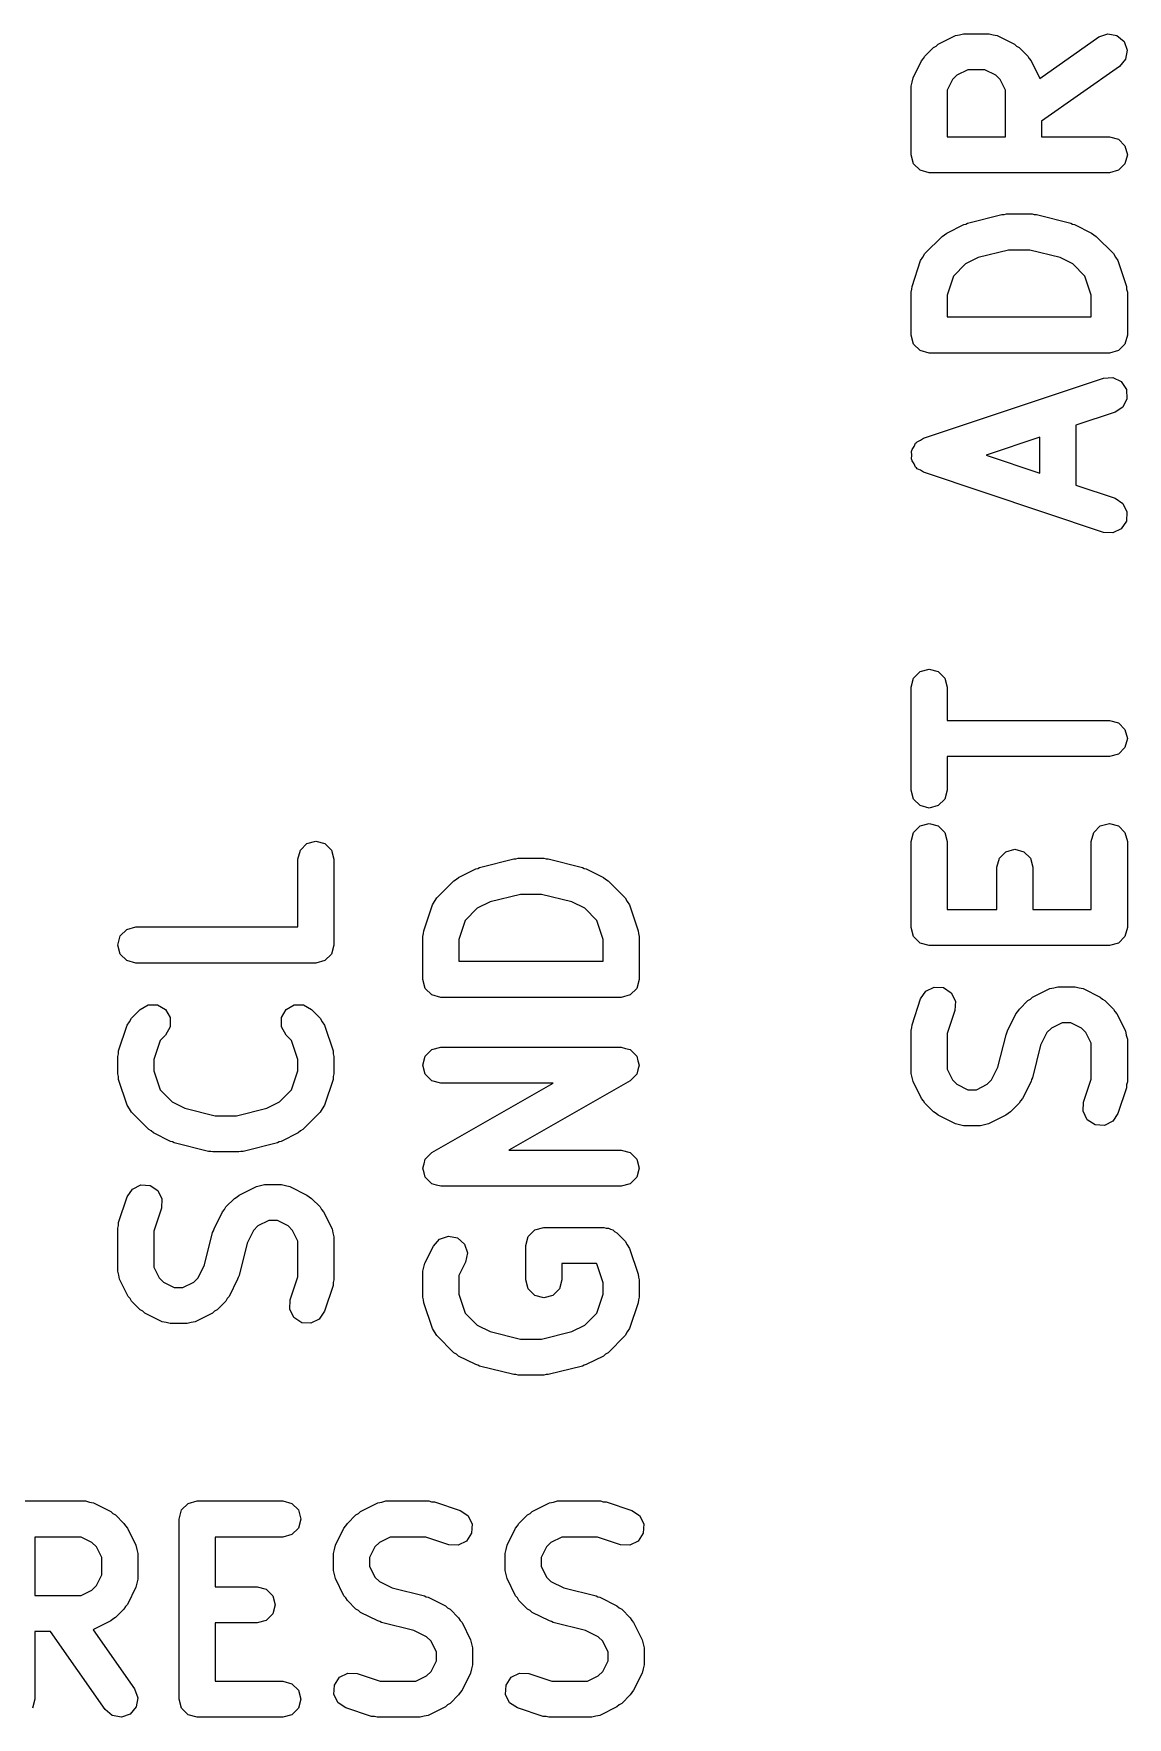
# Model space of a CAD drawing. Extents: x -4.77 to 1.81, y -0.1 to 5.11.
# Drawn here: x -3.556 to -3.197, y 4.557 to 5.109 of the extents above; entities that cross this region are included whole.
import ezdxf

# ---------------------------------------------------------------- set-up
doc = ezdxf.new("R2010")
doc.units = 0
doc.header["$MEASUREMENT"] = 0
doc.layers.add('BLACK', color=7, linetype='CONTINUOUS')

msp = doc.modelspace()

# ---------------------------------------------------------------- linework, layer by layer
at = {"layer": 'BLACK', "linetype": 'CONTINUOUS'}
for p, q in [((-3.25936, 5.10542), (-3.25373, 5.10823)), ((-3.25373, 5.10823), (-3.2524, 5.1085)), ((-3.2524, 5.1085), (-3.25109, 5.10885)), ((-3.25109, 5.10885), (-3.24265, 5.10885)), ((-3.24265, 5.10885), (-3.24134, 5.1085)), ((-3.24134, 5.1085), (-3.24001, 5.10823)), ((-3.24001, 5.10823), (-3.23439, 5.10542)), ((-3.22609, 5.09419), (-3.20667, 5.10779)), ((-3.20667, 5.10779), (-3.2038, 5.10883)), ((-3.2038, 5.10883), (-3.20079, 5.1083)), ((-3.20079, 5.1083), (-3.19845, 5.10633)), ((-3.26418, 5.10068), (-3.2637, 5.1015)), ((-3.2637, 5.1015), (-3.26089, 5.10431)), ((-3.26089, 5.10431), (-3.26007, 5.10479)), ((-3.26007, 5.10479), (-3.25936, 5.10542)), ((-3.23439, 5.10542), (-3.23368, 5.10479)), ((-3.23368, 5.10479), (-3.23285, 5.10431)), ((-3.23285, 5.10431), (-3.23004, 5.1015)), ((-3.23004, 5.1015), (-3.22957, 5.10068)), ((-3.19845, 5.10633), (-3.1974, 5.10346)), ((-3.1974, 5.10346), (-3.19793, 5.10045)), ((-3.26762, 5.09434), (-3.26481, 5.09996)), ((-3.26481, 5.09996), (-3.26418, 5.10068)), ((-3.2497, 5.09704), (-3.25322, 5.09528)), ((-3.24405, 5.09704), (-3.2497, 5.09704)), ((-3.24053, 5.09528), (-3.24405, 5.09704)), ((-3.22957, 5.10068), (-3.22894, 5.09996)), ((-3.22894, 5.09996), (-3.22612, 5.09434)), ((-3.1999, 5.09811), (-3.2255, 5.08019)), ((-3.19793, 5.10045), (-3.1999, 5.09811)), ((-3.26825, 5.0917), (-3.26789, 5.09301)), ((-3.26825, 5.0692), (-3.26825, 5.0917)), ((-3.26789, 5.09301), (-3.26762, 5.09434)), ((-3.25467, 5.09382), (-3.25643, 5.0903)), ((-3.25643, 5.0903), (-3.25643, 5.07511)), ((-3.25322, 5.09528), (-3.25467, 5.09382)), ((-3.23907, 5.09382), (-3.24053, 5.09528)), ((-3.23731, 5.0903), (-3.23907, 5.09382)), ((-3.23731, 5.07511), (-3.23731, 5.0903)), ((-3.22612, 5.09434), (-3.22609, 5.09419)), ((-3.2255, 5.08019), (-3.2255, 5.07511)), ((-3.25643, 5.07511), (-3.23731, 5.07511)), ((-3.2255, 5.07511), (-3.20328, 5.07511)), ((-3.20328, 5.07511), (-3.20033, 5.07432)), ((-3.20033, 5.07432), (-3.19817, 5.07215)), ((-3.26745, 5.06625), (-3.26825, 5.0692)), ((-3.19817, 5.07215), (-3.19738, 5.0692)), ((-3.19738, 5.0692), (-3.19817, 5.06625)), ((-3.26529, 5.06409), (-3.26745, 5.06625)), ((-3.26234, 5.0633), (-3.26529, 5.06409)), ((-3.20328, 5.0633), (-3.26234, 5.0633)), ((-3.20033, 5.06409), (-3.20328, 5.0633)), ((-3.19817, 5.06625), (-3.20033, 5.06409)), ((-3.25654, 5.04355), (-3.25092, 5.04636)), ((-3.25092, 5.04636), (-3.25028, 5.04649)), ((-3.25028, 5.04649), (-3.24971, 5.04681)), ((-3.24971, 5.04681), (-3.23846, 5.04962)), ((-3.23846, 5.04962), (-3.23773, 5.04961)), ((-3.23773, 5.04961), (-3.23703, 5.0498)), ((-3.23703, 5.0498), (-3.22859, 5.0498)), ((-3.22859, 5.0498), (-3.22789, 5.04961)), ((-3.22789, 5.04961), (-3.22716, 5.04962)), ((-3.22716, 5.04962), (-3.21591, 5.04681)), ((-3.21591, 5.04681), (-3.21534, 5.04649)), ((-3.21534, 5.04649), (-3.2147, 5.04636)), ((-3.2147, 5.04636), (-3.20908, 5.04355)), ((-3.2637, 5.03682), (-3.25808, 5.04244)), ((-3.25808, 5.04244), (-3.25726, 5.04292)), ((-3.25726, 5.04292), (-3.25654, 5.04355)), ((-3.20908, 5.04355), (-3.20837, 5.04292)), ((-3.20837, 5.04292), (-3.20755, 5.04244)), ((-3.20755, 5.04244), (-3.20192, 5.03682)), ((-3.26513, 5.03451), (-3.26438, 5.03564)), ((-3.26438, 5.03564), (-3.2637, 5.03682)), ((-3.24622, 5.03551), (-3.25041, 5.03341)), ((-3.2363, 5.03799), (-3.24622, 5.03551)), ((-3.22932, 5.03799), (-3.2363, 5.03799)), ((-3.21941, 5.03551), (-3.22932, 5.03799)), ((-3.21522, 5.03341), (-3.21941, 5.03551)), ((-3.20192, 5.03682), (-3.20124, 5.03564)), ((-3.20124, 5.03564), (-3.20049, 5.03451)), ((-3.26794, 5.02607), (-3.26513, 5.03451)), ((-3.25437, 5.02945), (-3.25643, 5.02325)), ((-3.25041, 5.03341), (-3.25437, 5.02945)), ((-3.21126, 5.02945), (-3.21522, 5.03341)), ((-3.20919, 5.02325), (-3.21126, 5.02945)), ((-3.20049, 5.03451), (-3.19768, 5.02607)), ((-3.26825, 5.02421), (-3.268, 5.02513)), ((-3.26825, 5.01015), (-3.26825, 5.02421)), ((-3.268, 5.02513), (-3.26794, 5.02607)), ((-3.19768, 5.02607), (-3.19763, 5.02513)), ((-3.19763, 5.02513), (-3.19738, 5.02421)), ((-3.19738, 5.02421), (-3.19738, 5.01015)), ((-3.25643, 5.02325), (-3.25643, 5.01605)), ((-3.20919, 5.01605), (-3.20919, 5.02325)), ((-3.25643, 5.01605), (-3.20919, 5.01605)), ((-3.26745, 5.00719), (-3.26825, 5.01015)), ((-3.19738, 5.01015), (-3.19817, 5.00719)), ((-3.26529, 5.00503), (-3.26745, 5.00719)), ((-3.26234, 5.00424), (-3.26529, 5.00503)), ((-3.20328, 5.00424), (-3.26234, 5.00424)), ((-3.20033, 5.00503), (-3.20328, 5.00424)), ((-3.19817, 5.00719), (-3.20033, 5.00503)), ((-3.26421, 4.97638), (-3.20515, 4.99606)), ((-3.20515, 4.99606), (-3.2021, 4.99625)), ((-3.2021, 4.99625), (-3.19937, 4.99488)), ((-3.19937, 4.99488), (-3.19768, 4.99233)), ((-3.19768, 4.99233), (-3.1975, 4.98928)), ((-3.19887, 4.98654), (-3.20142, 4.98486)), ((-3.1975, 4.98928), (-3.19887, 4.98654)), ((-3.20142, 4.98486), (-3.21425, 4.98058)), ((-3.21425, 4.98058), (-3.21425, 4.96097)), ((-3.26729, 4.97363), (-3.26676, 4.97469)), ((-3.26676, 4.97469), (-3.26646, 4.97489)), ((-3.26646, 4.97489), (-3.26626, 4.97519)), ((-3.26626, 4.97519), (-3.2652, 4.97573)), ((-3.2652, 4.97573), (-3.26421, 4.97638)), ((-3.22606, 4.97664), (-3.24366, 4.97078)), ((-3.22606, 4.96491), (-3.22606, 4.97664)), ((-3.26813, 4.97196), (-3.26796, 4.97228)), ((-3.26805, 4.97078), (-3.26813, 4.97196)), ((-3.26813, 4.96959), (-3.26805, 4.97078)), ((-3.26796, 4.96927), (-3.26813, 4.96959)), ((-3.26796, 4.97228), (-3.26794, 4.97264)), ((-3.26794, 4.96891), (-3.26796, 4.96927)), ((-3.26794, 4.97264), (-3.26729, 4.97363)), ((-3.26729, 4.96792), (-3.26794, 4.96891)), ((-3.24366, 4.97078), (-3.22606, 4.96491)), ((-3.26676, 4.96686), (-3.26729, 4.96792)), ((-3.26646, 4.96666), (-3.26676, 4.96686)), ((-3.26626, 4.96636), (-3.26646, 4.96666)), ((-3.2652, 4.96583), (-3.26626, 4.96636)), ((-3.26421, 4.96517), (-3.2652, 4.96583)), ((-3.20515, 4.94549), (-3.26421, 4.96517)), ((-3.21425, 4.96097), (-3.20142, 4.95669)), ((-3.20142, 4.95669), (-3.19887, 4.95501)), ((-3.19887, 4.95501), (-3.1975, 4.95228)), ((-3.1975, 4.95228), (-3.19768, 4.94922)), ((-3.19768, 4.94922), (-3.19937, 4.94667)), ((-3.2021, 4.94531), (-3.20515, 4.94549)), ((-3.19937, 4.94667), (-3.2021, 4.94531)), ((-3.26825, 4.89485), (-3.26745, 4.8978)), ((-3.26745, 4.8978), (-3.26529, 4.89996)), ((-3.26529, 4.89996), (-3.26234, 4.90075)), ((-3.26234, 4.90075), (-3.25939, 4.89996)), ((-3.25939, 4.89996), (-3.25723, 4.8978)), ((-3.25723, 4.8978), (-3.25643, 4.89485)), ((-3.26825, 4.8611), (-3.26825, 4.89485)), ((-3.25643, 4.89485), (-3.25643, 4.88388)), ((-3.25643, 4.88388), (-3.20328, 4.88388)), ((-3.20328, 4.88388), (-3.20033, 4.88309)), ((-3.20033, 4.88309), (-3.19817, 4.88093)), ((-3.19817, 4.88093), (-3.19738, 4.87798)), ((-3.19817, 4.87502), (-3.20033, 4.87286)), ((-3.19738, 4.87798), (-3.19817, 4.87502)), ((-3.20328, 4.87207), (-3.25643, 4.87207)), ((-3.25643, 4.87207), (-3.25643, 4.8611)), ((-3.20033, 4.87286), (-3.20328, 4.87207)), ((-3.26745, 4.85815), (-3.26825, 4.8611)), ((-3.25643, 4.8611), (-3.25723, 4.85815)), ((-3.26529, 4.85599), (-3.26745, 4.85815)), ((-3.26234, 4.8552), (-3.26529, 4.85599)), ((-3.25939, 4.85599), (-3.26234, 4.8552)), ((-3.25723, 4.85815), (-3.25939, 4.85599)), ((-3.26745, 4.84718), (-3.26529, 4.84934)), ((-3.26529, 4.84934), (-3.26234, 4.85013)), ((-3.26234, 4.85013), (-3.25939, 4.84934)), ((-3.25939, 4.84934), (-3.25723, 4.84718)), ((-3.2084, 4.84718), (-3.20624, 4.84934)), ((-3.20624, 4.84934), (-3.20328, 4.85013)), ((-3.20328, 4.85013), (-3.20033, 4.84934)), ((-3.20033, 4.84934), (-3.19817, 4.84718)), ((-3.4684, 4.84142), (-3.46624, 4.84358)), ((-3.46624, 4.84358), (-3.46328, 4.84438)), ((-3.46328, 4.84438), (-3.46033, 4.84358)), ((-3.46033, 4.84358), (-3.45817, 4.84142)), ((-3.26825, 4.84423), (-3.26745, 4.84718)), ((-3.26825, 4.81611), (-3.26825, 4.84423)), ((-3.25723, 4.84718), (-3.25643, 4.84423)), ((-3.25643, 4.84423), (-3.25643, 4.82201)), ((-3.20919, 4.84423), (-3.2084, 4.84718)), ((-3.20919, 4.82201), (-3.20919, 4.84423)), ((-3.19817, 4.84718), (-3.19738, 4.84423)), ((-3.19738, 4.84423), (-3.19738, 4.81611)), ((-3.46919, 4.83847), (-3.4684, 4.84142)), ((-3.46919, 4.81625), (-3.46919, 4.83847)), ((-3.45817, 4.84142), (-3.45738, 4.83847)), ((-3.45738, 4.83847), (-3.45738, 4.81035)), ((-3.40971, 4.83576), (-3.39846, 4.83858)), ((-3.39846, 4.83858), (-3.39773, 4.83856)), ((-3.39773, 4.83856), (-3.39703, 4.83875)), ((-3.39703, 4.83875), (-3.38859, 4.83875)), ((-3.38859, 4.83875), (-3.38789, 4.83856)), ((-3.38789, 4.83856), (-3.38716, 4.83858)), ((-3.38716, 4.83858), (-3.37591, 4.83576)), ((-3.24012, 4.83579), (-3.23933, 4.83875)), ((-3.23933, 4.83875), (-3.23717, 4.84091)), ((-3.23717, 4.84091), (-3.23422, 4.8417)), ((-3.23422, 4.8417), (-3.23127, 4.84091)), ((-3.23127, 4.84091), (-3.2291, 4.83875)), ((-3.2291, 4.83875), (-3.22831, 4.83579)), ((-3.4237, 4.82577), (-3.41808, 4.8314)), ((-3.41808, 4.8314), (-3.41726, 4.83187)), ((-3.41726, 4.83187), (-3.41654, 4.8325)), ((-3.41654, 4.8325), (-3.41092, 4.83532)), ((-3.41092, 4.83532), (-3.41028, 4.83545)), ((-3.41028, 4.83545), (-3.40971, 4.83576)), ((-3.37591, 4.83576), (-3.37534, 4.83545)), ((-3.37534, 4.83545), (-3.3747, 4.83532)), ((-3.3747, 4.83532), (-3.36908, 4.8325)), ((-3.36908, 4.8325), (-3.36837, 4.83187)), ((-3.36837, 4.83187), (-3.36755, 4.8314)), ((-3.36755, 4.8314), (-3.36192, 4.82577)), ((-3.24012, 4.82201), (-3.24012, 4.83579)), ((-3.22831, 4.83579), (-3.22831, 4.82201)), ((-3.42438, 4.8246), (-3.4237, 4.82577)), ((-3.3963, 4.82694), (-3.40622, 4.82446)), ((-3.38932, 4.82694), (-3.3963, 4.82694)), ((-3.37941, 4.82446), (-3.38932, 4.82694)), ((-3.36192, 4.82577), (-3.36124, 4.8246)), ((-3.42794, 4.81503), (-3.42513, 4.82346)), ((-3.42513, 4.82346), (-3.42438, 4.8246)), ((-3.41041, 4.82237), (-3.41437, 4.81841)), ((-3.40622, 4.82446), (-3.41041, 4.82237)), ((-3.37522, 4.82237), (-3.37941, 4.82446)), ((-3.37126, 4.81841), (-3.37522, 4.82237)), ((-3.36124, 4.8246), (-3.36049, 4.82346)), ((-3.36049, 4.82346), (-3.35768, 4.81503)), ((-3.25643, 4.82201), (-3.24012, 4.82201)), ((-3.22831, 4.82201), (-3.20919, 4.82201)), ((-3.52745, 4.8133), (-3.52529, 4.81546)), ((-3.52529, 4.81546), (-3.52234, 4.81625)), ((-3.52234, 4.81625), (-3.46919, 4.81625)), ((-3.428, 4.81408), (-3.42794, 4.81503)), ((-3.41437, 4.81841), (-3.41643, 4.8122)), ((-3.36919, 4.8122), (-3.37126, 4.81841)), ((-3.35768, 4.81503), (-3.35763, 4.81408)), ((-3.26745, 4.81316), (-3.26825, 4.81611)), ((-3.19738, 4.81611), (-3.19817, 4.81316)), ((-3.52825, 4.81035), (-3.52745, 4.8133)), ((-3.52745, 4.8074), (-3.52825, 4.81035)), ((-3.45738, 4.81035), (-3.45817, 4.8074)), ((-3.42825, 4.81316), (-3.428, 4.81408)), ((-3.42825, 4.7991), (-3.42825, 4.81316)), ((-3.41643, 4.8122), (-3.41643, 4.80501)), ((-3.36919, 4.80501), (-3.36919, 4.8122)), ((-3.35763, 4.81408), (-3.35738, 4.81316)), ((-3.35738, 4.81316), (-3.35738, 4.7991)), ((-3.26529, 4.81099), (-3.26745, 4.81316)), ((-3.26234, 4.8102), (-3.26529, 4.81099)), ((-3.20328, 4.8102), (-3.26234, 4.8102)), ((-3.20033, 4.81099), (-3.20328, 4.8102)), ((-3.19817, 4.81316), (-3.20033, 4.81099)), ((-3.52529, 4.80523), (-3.52745, 4.8074)), ((-3.52234, 4.80444), (-3.52529, 4.80523)), ((-3.46328, 4.80444), (-3.52234, 4.80444)), ((-3.46033, 4.80523), (-3.46328, 4.80444)), ((-3.45817, 4.8074), (-3.46033, 4.80523)), ((-3.41643, 4.80501), (-3.36919, 4.80501)), ((-3.42745, 4.79615), (-3.42825, 4.7991)), ((-3.35738, 4.7991), (-3.35817, 4.79615)), ((-3.42529, 4.79399), (-3.42745, 4.79615)), ((-3.42234, 4.79319), (-3.42529, 4.79399)), ((-3.36328, 4.79319), (-3.42234, 4.79319)), ((-3.36033, 4.79399), (-3.36328, 4.79319)), ((-3.35817, 4.79615), (-3.36033, 4.79399)), ((-3.26794, 4.78423), (-3.26513, 4.79267)), ((-3.26513, 4.79267), (-3.26345, 4.79522)), ((-3.26345, 4.79522), (-3.26071, 4.79658)), ((-3.26071, 4.79658), (-3.25766, 4.7964)), ((-3.25766, 4.7964), (-3.25511, 4.79472)), ((-3.25511, 4.79472), (-3.25374, 4.79198)), ((-3.22996, 4.79216), (-3.22913, 4.79264)), ((-3.22913, 4.79264), (-3.22842, 4.79327)), ((-3.22842, 4.79327), (-3.2228, 4.79608)), ((-3.2228, 4.79608), (-3.22147, 4.79635)), ((-3.22147, 4.79635), (-3.22016, 4.7967)), ((-3.22016, 4.7967), (-3.21453, 4.7967)), ((-3.21453, 4.7967), (-3.21322, 4.79635)), ((-3.21322, 4.79635), (-3.21189, 4.79608)), ((-3.21189, 4.79608), (-3.20627, 4.79327)), ((-3.20627, 4.79327), (-3.20556, 4.79264)), ((-3.20556, 4.79264), (-3.20473, 4.79216)), ((-3.5237, 4.7864), (-3.52089, 4.78922)), ((-3.52089, 4.78922), (-3.51824, 4.79074)), ((-3.51824, 4.79074), (-3.51519, 4.79074)), ((-3.51519, 4.79074), (-3.51254, 4.78922)), ((-3.51254, 4.78922), (-3.51101, 4.78657)), ((-3.47461, 4.78657), (-3.47308, 4.78922)), ((-3.47308, 4.78922), (-3.47044, 4.79074)), ((-3.47044, 4.79074), (-3.46738, 4.79074)), ((-3.46738, 4.79074), (-3.46473, 4.78922)), ((-3.46473, 4.78922), (-3.46192, 4.7864)), ((-3.25393, 4.78893), (-3.25643, 4.7814)), ((-3.25374, 4.79198), (-3.25393, 4.78893)), ((-3.23669, 4.78219), (-3.23388, 4.78782)), ((-3.23388, 4.78782), (-3.23325, 4.78853)), ((-3.23325, 4.78853), (-3.23277, 4.78935)), ((-3.23277, 4.78935), (-3.22996, 4.79216)), ((-3.20473, 4.79216), (-3.20192, 4.78935)), ((-3.20192, 4.78935), (-3.20145, 4.78853)), ((-3.20145, 4.78853), (-3.20081, 4.78782)), ((-3.20081, 4.78782), (-3.198, 4.78219)), ((-3.52794, 4.77566), (-3.52513, 4.78409)), ((-3.52513, 4.78409), (-3.52438, 4.78523)), ((-3.52438, 4.78523), (-3.5237, 4.7864)), ((-3.51101, 4.78351), (-3.51254, 4.78086)), ((-3.51101, 4.78657), (-3.51101, 4.78351)), ((-3.47461, 4.78351), (-3.47461, 4.78657)), ((-3.47308, 4.78086), (-3.47461, 4.78351)), ((-3.46192, 4.7864), (-3.46124, 4.78523)), ((-3.46124, 4.78523), (-3.46049, 4.78409)), ((-3.46049, 4.78409), (-3.45768, 4.77566)), ((-3.26825, 4.78236), (-3.268, 4.78328)), ((-3.26825, 4.7683), (-3.26825, 4.78236)), ((-3.268, 4.78328), (-3.26794, 4.78423)), ((-3.25643, 4.7814), (-3.25643, 4.7697)), ((-3.23714, 4.78098), (-3.23682, 4.78155)), ((-3.23682, 4.78155), (-3.23669, 4.78219)), ((-3.22374, 4.78168), (-3.22583, 4.77749)), ((-3.22228, 4.78313), (-3.22374, 4.78168)), ((-3.21876, 4.78489), (-3.22228, 4.78313)), ((-3.21593, 4.78489), (-3.21876, 4.78489)), ((-3.21241, 4.78313), (-3.21593, 4.78489)), ((-3.21095, 4.78168), (-3.21241, 4.78313)), ((-3.20919, 4.77816), (-3.21095, 4.78168)), ((-3.198, 4.78219), (-3.19773, 4.78086)), ((-3.51437, 4.77904), (-3.51643, 4.77283)), ((-3.51254, 4.78086), (-3.51437, 4.77904)), ((-3.47126, 4.77904), (-3.47308, 4.78086)), ((-3.46919, 4.77283), (-3.47126, 4.77904)), ((-3.42745, 4.77393), (-3.42529, 4.77609)), ((-3.42529, 4.77609), (-3.42234, 4.77688)), ((-3.42234, 4.77688), (-3.36328, 4.77688)), ((-3.36328, 4.77688), (-3.36327, 4.77688)), ((-3.36327, 4.77688), (-3.36326, 4.77688)), ((-3.36326, 4.77688), (-3.36179, 4.77648)), ((-3.36179, 4.77648), (-3.36033, 4.77609)), ((-3.36033, 4.77609), (-3.36032, 4.77608)), ((-3.36032, 4.77608), (-3.36031, 4.77608)), ((-3.36031, 4.77608), (-3.35924, 4.775)), ((-3.23979, 4.77036), (-3.23714, 4.78098)), ((-3.22583, 4.77749), (-3.22849, 4.76687)), ((-3.20919, 4.76645), (-3.20919, 4.77816)), ((-3.19773, 4.78086), (-3.19738, 4.77955)), ((-3.19738, 4.77955), (-3.19738, 4.76549)), ((-3.52825, 4.77379), (-3.528, 4.77471)), ((-3.52825, 4.76817), (-3.52825, 4.77379)), ((-3.528, 4.77471), (-3.52794, 4.77566)), ((-3.51643, 4.77283), (-3.51643, 4.76912)), ((-3.46919, 4.76912), (-3.46919, 4.77283)), ((-3.45768, 4.77566), (-3.45763, 4.77471)), ((-3.45763, 4.77471), (-3.45738, 4.77379)), ((-3.45738, 4.77379), (-3.45738, 4.76817)), ((-3.42825, 4.77098), (-3.42745, 4.77393)), ((-3.42745, 4.76803), (-3.42825, 4.77098)), ((-3.35924, 4.775), (-3.35817, 4.77393)), ((-3.35817, 4.77393), (-3.35817, 4.77392)), ((-3.35817, 4.77392), (-3.35816, 4.77391)), ((-3.35816, 4.77391), (-3.35777, 4.77244)), ((-3.35738, 4.77095), (-3.35778, 4.76949)), ((-3.35777, 4.77244), (-3.35738, 4.77098)), ((-3.35738, 4.77098), (-3.35738, 4.77097)), ((-3.35738, 4.77097), (-3.35738, 4.77095)), ((-3.24188, 4.76618), (-3.23979, 4.77036)), ((-3.528, 4.76725), (-3.52825, 4.76817)), ((-3.52794, 4.7663), (-3.528, 4.76725)), ((-3.52513, 4.75786), (-3.52794, 4.7663)), ((-3.51643, 4.76912), (-3.51437, 4.76292)), ((-3.47126, 4.76292), (-3.46919, 4.76912)), ((-3.45768, 4.7663), (-3.46049, 4.75786)), ((-3.45763, 4.76725), (-3.45768, 4.7663)), ((-3.45738, 4.76817), (-3.45763, 4.76725)), ((-3.42529, 4.76586), (-3.42745, 4.76803)), ((-3.42234, 4.76507), (-3.42529, 4.76586)), ((-3.42527, 4.74236), (-3.38552, 4.76507)), ((-3.38552, 4.76507), (-3.42234, 4.76507)), ((-3.36035, 4.76585), (-3.4001, 4.74314)), ((-3.36033, 4.76586), (-3.36035, 4.76586)), ((-3.36035, 4.76586), (-3.36035, 4.76585)), ((-3.35926, 4.76694), (-3.36033, 4.76586)), ((-3.35818, 4.768), (-3.35926, 4.76694)), ((-3.35817, 4.76803), (-3.35818, 4.76802)), ((-3.35818, 4.76802), (-3.35818, 4.768)), ((-3.35778, 4.76949), (-3.35817, 4.76803)), ((-3.26789, 4.76699), (-3.26825, 4.7683)), ((-3.26762, 4.76566), (-3.26789, 4.76699)), ((-3.26481, 4.76004), (-3.26762, 4.76566)), ((-3.25643, 4.7697), (-3.25467, 4.76618)), ((-3.25467, 4.76618), (-3.25322, 4.76472)), ((-3.25322, 4.76472), (-3.2497, 4.76296)), ((-3.24686, 4.76296), (-3.24334, 4.76472)), ((-3.24334, 4.76472), (-3.24188, 4.76618)), ((-3.22894, 4.76566), (-3.23175, 4.76004)), ((-3.22881, 4.7663), (-3.22894, 4.76566)), ((-3.22849, 4.76687), (-3.22881, 4.7663)), ((-3.2117, 4.75892), (-3.20919, 4.76645)), ((-3.19738, 4.76549), (-3.19763, 4.76457)), ((-3.51437, 4.76292), (-3.51041, 4.75896)), ((-3.47522, 4.75896), (-3.47126, 4.76292)), ((-3.26418, 4.75932), (-3.26481, 4.76004)), ((-3.2637, 4.7585), (-3.26418, 4.75932)), ((-3.2497, 4.76296), (-3.24686, 4.76296)), ((-3.23238, 4.75932), (-3.23285, 4.7585)), ((-3.23175, 4.76004), (-3.23238, 4.75932)), ((-3.19768, 4.76362), (-3.20049, 4.75519)), ((-3.19763, 4.76457), (-3.19768, 4.76362)), ((-3.52438, 4.75673), (-3.52513, 4.75786)), ((-3.5237, 4.75555), (-3.52438, 4.75673)), ((-3.51808, 4.74993), (-3.5237, 4.75555)), ((-3.51041, 4.75896), (-3.50622, 4.75687)), ((-3.50622, 4.75687), (-3.4963, 4.75439)), ((-3.4963, 4.75439), (-3.48932, 4.75439)), ((-3.48932, 4.75439), (-3.47941, 4.75687)), ((-3.47941, 4.75687), (-3.47522, 4.75896)), ((-3.46192, 4.75555), (-3.46755, 4.74993)), ((-3.46124, 4.75673), (-3.46192, 4.75555)), ((-3.46049, 4.75786), (-3.46124, 4.75673)), ((-3.26089, 4.75569), (-3.2637, 4.7585)), ((-3.26007, 4.75521), (-3.26089, 4.75569)), ((-3.25936, 4.75458), (-3.26007, 4.75521)), ((-3.25373, 4.75177), (-3.25936, 4.75458)), ((-3.2372, 4.75458), (-3.24283, 4.75177)), ((-3.23649, 4.75521), (-3.2372, 4.75458)), ((-3.23567, 4.75569), (-3.23649, 4.75521)), ((-3.23285, 4.7585), (-3.23567, 4.75569)), ((-3.21188, 4.75587), (-3.2117, 4.75892)), ((-3.21052, 4.75313), (-3.21188, 4.75587)), ((-3.20049, 4.75519), (-3.20218, 4.75263)), ((-3.51726, 4.74945), (-3.51808, 4.74993)), ((-3.51654, 4.74882), (-3.51726, 4.74945)), ((-3.51092, 4.74601), (-3.51654, 4.74882)), ((-3.46908, 4.74882), (-3.4747, 4.74601)), ((-3.46837, 4.74945), (-3.46908, 4.74882)), ((-3.46755, 4.74993), (-3.46837, 4.74945)), ((-3.2524, 4.7515), (-3.25373, 4.75177)), ((-3.25109, 4.75115), (-3.2524, 4.7515)), ((-3.24547, 4.75115), (-3.25109, 4.75115)), ((-3.24416, 4.7515), (-3.24547, 4.75115)), ((-3.24283, 4.75177), (-3.24416, 4.7515)), ((-3.20796, 4.75145), (-3.21052, 4.75313)), ((-3.20491, 4.75127), (-3.20796, 4.75145)), ((-3.20218, 4.75263), (-3.20491, 4.75127)), ((-3.51028, 4.74588), (-3.51092, 4.74601)), ((-3.50971, 4.74556), (-3.51028, 4.74588)), ((-3.49846, 4.74275), (-3.50971, 4.74556)), ((-3.49773, 4.74276), (-3.49846, 4.74275)), ((-3.49703, 4.74258), (-3.49773, 4.74276)), ((-3.48789, 4.74276), (-3.48859, 4.74258)), ((-3.48716, 4.74275), (-3.48789, 4.74276)), ((-3.47591, 4.74556), (-3.48716, 4.74275)), ((-3.47534, 4.74588), (-3.47591, 4.74556)), ((-3.4747, 4.74601), (-3.47534, 4.74588)), ((-3.4001, 4.74314), (-3.36328, 4.74314)), ((-3.36328, 4.74314), (-3.36033, 4.74235)), ((-3.48859, 4.74258), (-3.49703, 4.74258)), ((-3.42825, 4.73726), (-3.42785, 4.73872)), ((-3.42824, 4.73725), (-3.42825, 4.73726)), ((-3.42825, 4.73723), (-3.42824, 4.73725)), ((-3.42785, 4.73577), (-3.42825, 4.73723)), ((-3.42785, 4.73872), (-3.42745, 4.74019)), ((-3.42745, 4.74019), (-3.42744, 4.7402)), ((-3.42744, 4.74021), (-3.42636, 4.74128)), ((-3.42744, 4.7402), (-3.42744, 4.74021)), ((-3.42636, 4.74128), (-3.42529, 4.74235)), ((-3.42529, 4.74235), (-3.42528, 4.74235)), ((-3.42528, 4.74235), (-3.42527, 4.74236)), ((-3.36033, 4.74235), (-3.35817, 4.74019)), ((-3.35817, 4.74019), (-3.35738, 4.73723)), ((-3.35738, 4.73723), (-3.35817, 4.73428)), ((-3.52345, 4.7304), (-3.52071, 4.73177)), ((-3.52071, 4.73177), (-3.51766, 4.73159)), ((-3.48147, 4.73154), (-3.48016, 4.73189)), ((-3.48016, 4.73189), (-3.47453, 4.73189)), ((-3.47453, 4.73189), (-3.47322, 4.73154)), ((-3.42747, 4.7343), (-3.42785, 4.73577)), ((-3.42746, 4.73429), (-3.42747, 4.7343)), ((-3.42745, 4.73428), (-3.42746, 4.73429)), ((-3.42638, 4.73321), (-3.42745, 4.73428)), ((-3.42532, 4.73213), (-3.42638, 4.73321)), ((-3.4253, 4.73213), (-3.42532, 4.73213)), ((-3.42529, 4.73212), (-3.4253, 4.73213)), ((-3.42383, 4.73173), (-3.42529, 4.73212)), ((-3.42237, 4.73133), (-3.42383, 4.73173)), ((-3.36033, 4.73212), (-3.36328, 4.73133)), ((-3.35817, 4.73428), (-3.36033, 4.73212)), ((-3.52794, 4.71942), (-3.52513, 4.72785)), ((-3.52513, 4.72785), (-3.52345, 4.7304)), ((-3.51766, 4.73159), (-3.51511, 4.7299)), ((-3.51511, 4.7299), (-3.51374, 4.72717)), ((-3.51374, 4.72717), (-3.51393, 4.72412)), ((-3.49277, 4.72454), (-3.48996, 4.72735)), ((-3.48996, 4.72735), (-3.48913, 4.72782)), ((-3.48913, 4.72782), (-3.48842, 4.72845)), ((-3.48842, 4.72845), (-3.4828, 4.73127)), ((-3.4828, 4.73127), (-3.48147, 4.73154)), ((-3.47322, 4.73154), (-3.47189, 4.73127)), ((-3.47189, 4.73127), (-3.46627, 4.72845)), ((-3.46627, 4.72845), (-3.46556, 4.72782)), ((-3.46556, 4.72782), (-3.46473, 4.72735)), ((-3.46473, 4.72735), (-3.46192, 4.72454)), ((-3.42235, 4.73133), (-3.42237, 4.73133)), ((-3.42234, 4.73133), (-3.42235, 4.73133)), ((-3.36328, 4.73133), (-3.42234, 4.73133)), ((-3.51393, 4.72412), (-3.51643, 4.71659)), ((-3.49669, 4.71738), (-3.49388, 4.723)), ((-3.49388, 4.723), (-3.49325, 4.72371)), ((-3.49325, 4.72371), (-3.49277, 4.72454)), ((-3.46192, 4.72454), (-3.46145, 4.72371)), ((-3.46145, 4.72371), (-3.46081, 4.723)), ((-3.46081, 4.723), (-3.458, 4.71738)), ((-3.52825, 4.71755), (-3.528, 4.71847)), ((-3.52825, 4.70349), (-3.52825, 4.71755)), ((-3.528, 4.71847), (-3.52794, 4.71942)), ((-3.51643, 4.71659), (-3.51643, 4.70488)), ((-3.49979, 4.70555), (-3.49714, 4.71617)), ((-3.49714, 4.71617), (-3.49682, 4.71674)), ((-3.49682, 4.71674), (-3.49669, 4.71738)), ((-3.48374, 4.71686), (-3.48583, 4.71267)), ((-3.48228, 4.71832), (-3.48374, 4.71686)), ((-3.47876, 4.72008), (-3.48228, 4.71832)), ((-3.47593, 4.72008), (-3.47876, 4.72008)), ((-3.47241, 4.71832), (-3.47593, 4.72008)), ((-3.47095, 4.71686), (-3.47241, 4.71832)), ((-3.46919, 4.71334), (-3.47095, 4.71686)), ((-3.458, 4.71738), (-3.45773, 4.71605)), ((-3.45773, 4.71605), (-3.45738, 4.71474)), ((-3.39371, 4.71488), (-3.39155, 4.71704)), ((-3.39155, 4.71704), (-3.38859, 4.71783)), ((-3.38859, 4.71783), (-3.36891, 4.71783)), ((-3.36891, 4.71783), (-3.36816, 4.71763)), ((-3.36816, 4.71763), (-3.36738, 4.71763)), ((-3.36738, 4.71763), (-3.36671, 4.71724)), ((-3.36671, 4.71724), (-3.36596, 4.71704)), ((-3.36596, 4.71704), (-3.36541, 4.71649)), ((-3.36541, 4.71649), (-3.36473, 4.7161)), ((-3.36473, 4.7161), (-3.36192, 4.71329)), ((-3.48583, 4.71267), (-3.48849, 4.70205)), ((-3.46919, 4.70163), (-3.46919, 4.71334)), ((-3.45738, 4.71474), (-3.45738, 4.70067)), ((-3.42762, 4.70613), (-3.42481, 4.71175)), ((-3.42481, 4.71175), (-3.42278, 4.71404)), ((-3.42278, 4.71404), (-3.41988, 4.71501)), ((-3.41988, 4.71501), (-3.41689, 4.71439)), ((-3.41689, 4.71439), (-3.4146, 4.71237)), ((-3.4146, 4.71237), (-3.41363, 4.70947)), ((-3.3945, 4.71192), (-3.39371, 4.71488)), ((-3.3945, 4.70067), (-3.3945, 4.71192)), ((-3.36192, 4.71329), (-3.36124, 4.71211)), ((-3.36124, 4.71211), (-3.36049, 4.71098)), ((-3.36049, 4.71098), (-3.35768, 4.70254)), ((-3.51643, 4.70488), (-3.51467, 4.70136)), ((-3.50188, 4.70136), (-3.49979, 4.70555)), ((-3.42825, 4.70349), (-3.42789, 4.7048)), ((-3.42789, 4.7048), (-3.42762, 4.70613)), ((-3.41425, 4.70647), (-3.41643, 4.70209)), ((-3.41363, 4.70947), (-3.41425, 4.70647)), ((-3.37136, 4.70602), (-3.38269, 4.70602)), ((-3.38269, 4.70602), (-3.38269, 4.70067)), ((-3.37126, 4.70592), (-3.37136, 4.70602)), ((-3.36919, 4.69972), (-3.37126, 4.70592)), ((-3.52789, 4.70218), (-3.52825, 4.70349)), ((-3.52762, 4.70085), (-3.52789, 4.70218)), ((-3.52481, 4.69522), (-3.52762, 4.70085)), ((-3.51467, 4.70136), (-3.51322, 4.6999)), ((-3.51322, 4.6999), (-3.5097, 4.69814)), ((-3.50686, 4.69814), (-3.50334, 4.6999)), ((-3.50334, 4.6999), (-3.50188, 4.70136)), ((-3.48894, 4.70085), (-3.49175, 4.69522)), ((-3.48881, 4.70148), (-3.48894, 4.70085)), ((-3.48849, 4.70205), (-3.48881, 4.70148)), ((-3.4717, 4.69411), (-3.46919, 4.70163)), ((-3.45768, 4.69881), (-3.46049, 4.69037)), ((-3.45763, 4.69976), (-3.45768, 4.69881)), ((-3.45738, 4.70067), (-3.45763, 4.69976)), ((-3.42825, 4.69505), (-3.42825, 4.70349)), ((-3.41643, 4.70209), (-3.41643, 4.69601)), ((-3.39371, 4.69772), (-3.3945, 4.70067)), ((-3.38269, 4.70067), (-3.38348, 4.69772)), ((-3.36919, 4.69601), (-3.36919, 4.69972)), ((-3.35768, 4.70254), (-3.35763, 4.70159)), ((-3.35763, 4.70159), (-3.35738, 4.70067)), ((-3.35738, 4.70067), (-3.35738, 4.69505)), ((-3.52418, 4.69451), (-3.52481, 4.69522)), ((-3.5237, 4.69369), (-3.52418, 4.69451)), ((-3.52089, 4.69087), (-3.5237, 4.69369)), ((-3.5097, 4.69814), (-3.50686, 4.69814)), ((-3.49285, 4.69369), (-3.49567, 4.69087)), ((-3.49238, 4.69451), (-3.49285, 4.69369)), ((-3.49175, 4.69522), (-3.49238, 4.69451)), ((-3.47188, 4.69105), (-3.4717, 4.69411)), ((-3.428, 4.69413), (-3.42825, 4.69505)), ((-3.42794, 4.69318), (-3.428, 4.69413)), ((-3.42513, 4.68475), (-3.42794, 4.69318)), ((-3.41643, 4.69601), (-3.41437, 4.6898)), ((-3.39155, 4.69556), (-3.39371, 4.69772)), ((-3.38859, 4.69477), (-3.39155, 4.69556)), ((-3.38564, 4.69556), (-3.38859, 4.69477)), ((-3.38348, 4.69772), (-3.38564, 4.69556)), ((-3.37126, 4.6898), (-3.36919, 4.69601)), ((-3.35768, 4.69318), (-3.36049, 4.68475)), ((-3.35763, 4.69413), (-3.35768, 4.69318)), ((-3.35738, 4.69505), (-3.35763, 4.69413)), ((-3.52007, 4.6904), (-3.52089, 4.69087)), ((-3.51936, 4.68977), (-3.52007, 4.6904)), ((-3.51373, 4.68696), (-3.51936, 4.68977)), ((-3.4972, 4.68977), (-3.50283, 4.68696)), ((-3.49649, 4.6904), (-3.4972, 4.68977)), ((-3.49567, 4.69087), (-3.49649, 4.6904)), ((-3.47052, 4.68832), (-3.47188, 4.69105)), ((-3.46796, 4.68664), (-3.47052, 4.68832)), ((-3.46218, 4.68782), (-3.46491, 4.68645)), ((-3.46049, 4.69037), (-3.46218, 4.68782)), ((-3.41437, 4.6898), (-3.41041, 4.68584)), ((-3.37522, 4.68584), (-3.37126, 4.6898)), ((-3.5124, 4.68668), (-3.51373, 4.68696)), ((-3.51109, 4.68633), (-3.5124, 4.68668)), ((-3.50547, 4.68633), (-3.51109, 4.68633)), ((-3.50416, 4.68668), (-3.50547, 4.68633)), ((-3.50283, 4.68696), (-3.50416, 4.68668)), ((-3.46491, 4.68645), (-3.46796, 4.68664)), ((-3.42438, 4.68361), (-3.42513, 4.68475)), ((-3.4237, 4.68244), (-3.42438, 4.68361)), ((-3.41808, 4.67681), (-3.4237, 4.68244)), ((-3.41041, 4.68584), (-3.40622, 4.68375)), ((-3.40622, 4.68375), (-3.3963, 4.68127)), ((-3.38932, 4.68127), (-3.37941, 4.68375)), ((-3.37941, 4.68375), (-3.37522, 4.68584)), ((-3.36192, 4.68244), (-3.36755, 4.67681)), ((-3.36124, 4.68361), (-3.36192, 4.68244)), ((-3.36049, 4.68475), (-3.36124, 4.68361)), ((-3.41726, 4.67634), (-3.41808, 4.67681)), ((-3.3963, 4.68127), (-3.38932, 4.68127)), ((-3.36755, 4.67681), (-3.36837, 4.67634)), ((-3.41654, 4.67571), (-3.41726, 4.67634)), ((-3.41092, 4.6729), (-3.41654, 4.67571)), ((-3.41028, 4.67276), (-3.41092, 4.6729)), ((-3.40971, 4.67245), (-3.41028, 4.67276)), ((-3.39846, 4.66964), (-3.40971, 4.67245)), ((-3.37591, 4.67245), (-3.38716, 4.66964)), ((-3.37534, 4.67276), (-3.37591, 4.67245)), ((-3.3747, 4.6729), (-3.37534, 4.67276)), ((-3.36908, 4.67571), (-3.3747, 4.6729)), ((-3.36837, 4.67634), (-3.36908, 4.67571)), ((-3.39773, 4.66965), (-3.39846, 4.66964)), ((-3.39703, 4.66946), (-3.39773, 4.66965)), ((-3.38859, 4.66946), (-3.39703, 4.66946)), ((-3.38789, 4.66965), (-3.38859, 4.66946)), ((-3.38716, 4.66964), (-3.38789, 4.66965)), ((-3.5613, 4.62825), (-3.53881, 4.62825)), ((-3.53881, 4.62825), (-3.5375, 4.62789)), ((-3.5375, 4.62789), (-3.53617, 4.62762)), ((-3.53617, 4.62762), (-3.53054, 4.62481)), ((-3.50736, 4.62529), (-3.5052, 4.62745)), ((-3.5052, 4.62745), (-3.50225, 4.62825)), ((-3.50225, 4.62825), (-3.47413, 4.62825)), ((-3.47413, 4.62825), (-3.47118, 4.62745)), ((-3.47118, 4.62745), (-3.46901, 4.62529)), ((-3.44865, 4.62481), (-3.44302, 4.62762)), ((-3.44302, 4.62762), (-3.44169, 4.62789)), ((-3.44169, 4.62789), (-3.44038, 4.62825)), ((-3.44038, 4.62825), (-3.42632, 4.62825)), ((-3.42632, 4.62825), (-3.4254, 4.628)), ((-3.4254, 4.628), (-3.42445, 4.62794)), ((-3.42445, 4.62794), (-3.41602, 4.62513)), ((-3.3924, 4.62481), (-3.38678, 4.62762)), ((-3.38678, 4.62762), (-3.38545, 4.62789)), ((-3.38545, 4.62789), (-3.38414, 4.62825)), ((-3.38414, 4.62825), (-3.37008, 4.62825)), ((-3.37008, 4.62825), (-3.36916, 4.628)), ((-3.36916, 4.628), (-3.36821, 4.62794)), ((-3.36821, 4.62794), (-3.35977, 4.62513)), ((-3.53054, 4.62481), (-3.52983, 4.62418)), ((-3.52983, 4.62418), (-3.52901, 4.6237)), ((-3.52901, 4.6237), (-3.5262, 4.62089)), ((-3.50816, 4.62234), (-3.50736, 4.62529)), ((-3.50816, 4.56328), (-3.50816, 4.62234)), ((-3.46901, 4.62529), (-3.46822, 4.62234)), ((-3.46822, 4.62234), (-3.46901, 4.61939)), ((-3.45299, 4.62089), (-3.45018, 4.6237)), ((-3.45018, 4.6237), (-3.44936, 4.62418)), ((-3.44936, 4.62418), (-3.44865, 4.62481)), ((-3.41602, 4.62513), (-3.41347, 4.62345)), ((-3.41347, 4.62345), (-3.4121, 4.62071)), ((-3.39675, 4.62089), (-3.39394, 4.6237)), ((-3.39394, 4.6237), (-3.39312, 4.62418)), ((-3.39312, 4.62418), (-3.3924, 4.62481)), ((-3.35977, 4.62513), (-3.35722, 4.62345)), ((-3.35722, 4.62345), (-3.35586, 4.62071)), ((-3.5554, 4.61643), (-3.5554, 4.59731)), ((-3.5402, 4.61643), (-3.5554, 4.61643)), ((-3.53668, 4.61467), (-3.5402, 4.61643)), ((-3.5262, 4.62089), (-3.52572, 4.62007)), ((-3.52572, 4.62007), (-3.52509, 4.61936)), ((-3.52509, 4.61936), (-3.52228, 4.61373)), ((-3.47413, 4.61643), (-3.49634, 4.61643)), ((-3.49634, 4.61643), (-3.49634, 4.60012)), ((-3.47118, 4.61723), (-3.47413, 4.61643)), ((-3.46901, 4.61939), (-3.47118, 4.61723)), ((-3.45691, 4.61373), (-3.4541, 4.61936)), ((-3.4541, 4.61936), (-3.45347, 4.62007)), ((-3.45347, 4.62007), (-3.45299, 4.62089)), ((-3.43899, 4.61643), (-3.44251, 4.61467)), ((-3.42728, 4.61643), (-3.43899, 4.61643)), ((-3.41975, 4.61393), (-3.42728, 4.61643)), ((-3.41228, 4.61766), (-3.41397, 4.61511)), ((-3.4121, 4.62071), (-3.41228, 4.61766)), ((-3.40067, 4.61373), (-3.39786, 4.61936)), ((-3.39786, 4.61936), (-3.39723, 4.62007)), ((-3.39723, 4.62007), (-3.39675, 4.62089)), ((-3.38275, 4.61643), (-3.38627, 4.61467)), ((-3.37104, 4.61643), (-3.38275, 4.61643)), ((-3.36351, 4.61393), (-3.37104, 4.61643)), ((-3.35604, 4.61766), (-3.35772, 4.61511)), ((-3.35586, 4.62071), (-3.35604, 4.61766)), ((-3.53522, 4.61322), (-3.53668, 4.61467)), ((-3.53346, 4.6097), (-3.53522, 4.61322)), ((-3.52228, 4.61373), (-3.522, 4.6124)), ((-3.522, 4.6124), (-3.52165, 4.61109)), ((-3.52165, 4.61109), (-3.52165, 4.60265)), ((-3.45754, 4.61109), (-3.45719, 4.6124)), ((-3.45754, 4.60547), (-3.45754, 4.61109)), ((-3.45719, 4.6124), (-3.45691, 4.61373)), ((-3.44397, 4.61322), (-3.44573, 4.6097)), ((-3.44251, 4.61467), (-3.44397, 4.61322)), ((-3.4167, 4.61374), (-3.41975, 4.61393)), ((-3.41397, 4.61511), (-3.4167, 4.61374)), ((-3.40129, 4.61109), (-3.40094, 4.6124)), ((-3.40129, 4.60547), (-3.40129, 4.61109)), ((-3.40094, 4.6124), (-3.40067, 4.61373)), ((-3.38772, 4.61322), (-3.38948, 4.6097)), ((-3.38627, 4.61467), (-3.38772, 4.61322)), ((-3.36046, 4.61374), (-3.36351, 4.61393)), ((-3.35772, 4.61511), (-3.36046, 4.61374)), ((-3.53346, 4.60405), (-3.53346, 4.6097)), ((-3.45719, 4.60416), (-3.45754, 4.60547)), ((-3.44573, 4.6097), (-3.44573, 4.60686)), ((-3.44573, 4.60686), (-3.44397, 4.60334)), ((-3.40094, 4.60416), (-3.40129, 4.60547)), ((-3.38948, 4.6097), (-3.38948, 4.60686)), ((-3.38948, 4.60686), (-3.38772, 4.60334)), ((-3.53668, 4.59907), (-3.53522, 4.60053)), ((-3.53522, 4.60053), (-3.53346, 4.60405)), ((-3.52228, 4.60001), (-3.52509, 4.59439)), ((-3.522, 4.60134), (-3.52228, 4.60001)), ((-3.52165, 4.60265), (-3.522, 4.60134)), ((-3.49634, 4.60012), (-3.48256, 4.60012)), ((-3.48256, 4.60012), (-3.47961, 4.59933)), ((-3.47961, 4.59933), (-3.47745, 4.59717)), ((-3.45691, 4.60283), (-3.45719, 4.60416)), ((-3.4541, 4.5972), (-3.45691, 4.60283)), ((-3.44397, 4.60334), (-3.44251, 4.60188)), ((-3.44251, 4.60188), (-3.43832, 4.59979)), ((-3.43832, 4.59979), (-3.4277, 4.59714)), ((-3.40067, 4.60283), (-3.40094, 4.60416)), ((-3.39786, 4.5972), (-3.40067, 4.60283)), ((-3.38772, 4.60334), (-3.38627, 4.60188)), ((-3.38627, 4.60188), (-3.38208, 4.59979)), ((-3.38208, 4.59979), (-3.37146, 4.59714)), ((-3.5554, 4.59731), (-3.5402, 4.59731)), ((-3.5402, 4.59731), (-3.53668, 4.59907)), ((-3.52509, 4.59439), (-3.52572, 4.59368)), ((-3.47745, 4.59717), (-3.47666, 4.59422)), ((-3.47666, 4.59422), (-3.47745, 4.59127)), ((-3.45347, 4.59649), (-3.4541, 4.5972)), ((-3.45299, 4.59567), (-3.45347, 4.59649)), ((-3.45018, 4.59285), (-3.45299, 4.59567)), ((-3.4277, 4.59714), (-3.42713, 4.59682)), ((-3.42713, 4.59682), (-3.42649, 4.59669)), ((-3.42649, 4.59669), (-3.42087, 4.59388)), ((-3.42087, 4.59388), (-3.42016, 4.59325)), ((-3.39723, 4.59649), (-3.39786, 4.5972)), ((-3.39675, 4.59567), (-3.39723, 4.59649)), ((-3.39394, 4.59285), (-3.39675, 4.59567)), ((-3.37146, 4.59714), (-3.37089, 4.59682)), ((-3.37089, 4.59682), (-3.37025, 4.59669)), ((-3.37025, 4.59669), (-3.36463, 4.59388)), ((-3.36463, 4.59388), (-3.36391, 4.59325)), ((-3.53054, 4.58894), (-3.53617, 4.58612)), ((-3.52983, 4.58957), (-3.53054, 4.58894)), ((-3.52901, 4.59004), (-3.52983, 4.58957)), ((-3.5262, 4.59285), (-3.52901, 4.59004)), ((-3.52572, 4.59368), (-3.5262, 4.59285)), ((-3.48256, 4.58831), (-3.49634, 4.58831)), ((-3.49634, 4.58831), (-3.49634, 4.56919)), ((-3.47961, 4.5891), (-3.48256, 4.58831)), ((-3.47745, 4.59127), (-3.47961, 4.5891)), ((-3.44936, 4.59238), (-3.45018, 4.59285)), ((-3.44865, 4.59175), (-3.44936, 4.59238)), ((-3.44302, 4.58894), (-3.44865, 4.59175)), ((-3.44238, 4.58881), (-3.44302, 4.58894)), ((-3.44181, 4.58849), (-3.44238, 4.58881)), ((-3.4312, 4.58583), (-3.44181, 4.58849)), ((-3.42016, 4.59325), (-3.41933, 4.59277)), ((-3.41933, 4.59277), (-3.41652, 4.58996)), ((-3.41652, 4.58996), (-3.41605, 4.58913)), ((-3.41605, 4.58913), (-3.41542, 4.58842)), ((-3.41542, 4.58842), (-3.4126, 4.5828)), ((-3.39312, 4.59238), (-3.39394, 4.59285)), ((-3.3924, 4.59175), (-3.39312, 4.59238)), ((-3.38678, 4.58894), (-3.3924, 4.59175)), ((-3.38614, 4.58881), (-3.38678, 4.58894)), ((-3.38557, 4.58849), (-3.38614, 4.58881)), ((-3.37495, 4.58583), (-3.38557, 4.58849)), ((-3.36391, 4.59325), (-3.36309, 4.59277)), ((-3.36309, 4.59277), (-3.36028, 4.58996)), ((-3.36028, 4.58996), (-3.3598, 4.58913)), ((-3.3598, 4.58913), (-3.35917, 4.58842)), ((-3.35917, 4.58842), (-3.35636, 4.5828)), ((-3.55032, 4.5855), (-3.5554, 4.5855)), ((-3.5554, 4.5855), (-3.5554, 4.56328)), ((-3.5324, 4.5599), (-3.55032, 4.5855)), ((-3.53617, 4.58612), (-3.53632, 4.58609)), ((-3.53632, 4.58609), (-3.52272, 4.56667)), ((-3.42701, 4.58374), (-3.4312, 4.58583)), ((-3.42555, 4.58228), (-3.42701, 4.58374)), ((-3.4126, 4.5828), (-3.41233, 4.58147)), ((-3.37076, 4.58374), (-3.37495, 4.58583)), ((-3.36931, 4.58228), (-3.37076, 4.58374)), ((-3.35636, 4.5828), (-3.35609, 4.58147)), ((-3.42379, 4.57876), (-3.42555, 4.58228)), ((-3.42379, 4.57593), (-3.42379, 4.57876)), ((-3.41233, 4.58147), (-3.41198, 4.58016)), ((-3.41198, 4.58016), (-3.41198, 4.57453)), ((-3.36755, 4.57876), (-3.36931, 4.58228)), ((-3.36755, 4.57593), (-3.36755, 4.57876)), ((-3.35609, 4.58147), (-3.35574, 4.58016)), ((-3.35574, 4.58016), (-3.35574, 4.57453)), ((-3.45555, 4.57052), (-3.45281, 4.57188)), ((-3.45281, 4.57188), (-3.44976, 4.5717)), ((-3.44976, 4.5717), (-3.44224, 4.56919)), ((-3.42701, 4.57095), (-3.42555, 4.57241)), ((-3.42555, 4.57241), (-3.42379, 4.57593)), ((-3.4126, 4.57189), (-3.41542, 4.56627)), ((-3.41233, 4.57322), (-3.4126, 4.57189)), ((-3.41198, 4.57453), (-3.41233, 4.57322)), ((-3.39931, 4.57052), (-3.39657, 4.57188)), ((-3.39657, 4.57188), (-3.39352, 4.5717)), ((-3.39352, 4.5717), (-3.38599, 4.56919)), ((-3.37076, 4.57095), (-3.36931, 4.57241)), ((-3.36931, 4.57241), (-3.36755, 4.57593)), ((-3.35636, 4.57189), (-3.35917, 4.56627)), ((-3.35609, 4.57322), (-3.35636, 4.57189)), ((-3.35574, 4.57453), (-3.35609, 4.57322)), ((-3.52272, 4.56667), (-3.52168, 4.5638)), ((-3.49634, 4.56919), (-3.47413, 4.56919)), ((-3.47413, 4.56919), (-3.47118, 4.5684)), ((-3.47118, 4.5684), (-3.46901, 4.56624)), ((-3.46901, 4.56624), (-3.46822, 4.56328)), ((-3.45742, 4.56491), (-3.45723, 4.56796)), ((-3.45723, 4.56796), (-3.45555, 4.57052)), ((-3.44224, 4.56919), (-3.43053, 4.56919)), ((-3.43053, 4.56919), (-3.42701, 4.57095)), ((-3.41542, 4.56627), (-3.41605, 4.56556)), ((-3.40117, 4.56491), (-3.40099, 4.56796)), ((-3.40099, 4.56796), (-3.39931, 4.57052)), ((-3.38599, 4.56919), (-3.37428, 4.56919)), ((-3.37428, 4.56919), (-3.37076, 4.57095)), ((-3.35917, 4.56627), (-3.3598, 4.56556)), ((-3.5554, 4.56328), (-3.55619, 4.56033)), ((-3.52221, 4.56079), (-3.52417, 4.55845)), ((-3.52168, 4.5638), (-3.52221, 4.56079)), ((-3.50736, 4.56033), (-3.50816, 4.56328)), ((-3.46822, 4.56328), (-3.46901, 4.56033)), ((-3.45605, 4.56218), (-3.45742, 4.56491)), ((-3.4535, 4.56049), (-3.45605, 4.56218)), ((-3.42087, 4.56081), (-3.42649, 4.558)), ((-3.42016, 4.56145), (-3.42087, 4.56081)), ((-3.41933, 4.56192), (-3.42016, 4.56145)), ((-3.41652, 4.56473), (-3.41933, 4.56192)), ((-3.41605, 4.56556), (-3.41652, 4.56473)), ((-3.39981, 4.56218), (-3.40117, 4.56491)), ((-3.39726, 4.56049), (-3.39981, 4.56218)), ((-3.36463, 4.56081), (-3.37025, 4.558)), ((-3.36391, 4.56145), (-3.36463, 4.56081)), ((-3.36309, 4.56192), (-3.36391, 4.56145)), ((-3.36028, 4.56473), (-3.36309, 4.56192)), ((-3.3598, 4.56556), (-3.36028, 4.56473)), ((-3.53006, 4.55793), (-3.5324, 4.5599)), ((-3.52705, 4.5574), (-3.53006, 4.55793)), ((-3.52417, 4.55845), (-3.52705, 4.5574)), ((-3.5052, 4.55817), (-3.50736, 4.56033)), ((-3.50225, 4.55738), (-3.5052, 4.55817)), ((-3.47413, 4.55738), (-3.50225, 4.55738)), ((-3.47118, 4.55817), (-3.47413, 4.55738)), ((-3.46901, 4.56033), (-3.47118, 4.55817)), ((-3.44506, 4.55768), (-3.4535, 4.56049)), ((-3.44411, 4.55763), (-3.44506, 4.55768)), ((-3.44319, 4.55738), (-3.44411, 4.55763)), ((-3.42913, 4.55738), (-3.44319, 4.55738)), ((-3.42782, 4.55773), (-3.42913, 4.55738)), ((-3.42649, 4.558), (-3.42782, 4.55773)), ((-3.38882, 4.55768), (-3.39726, 4.56049)), ((-3.38787, 4.55763), (-3.38882, 4.55768)), ((-3.38695, 4.55738), (-3.38787, 4.55763)), ((-3.37289, 4.55738), (-3.38695, 4.55738)), ((-3.37158, 4.55773), (-3.37289, 4.55738)), ((-3.37025, 4.558), (-3.37158, 4.55773))]:
    msp.add_line(p, q, dxfattribs=at)

doc.saveas('drawing.dxf')
